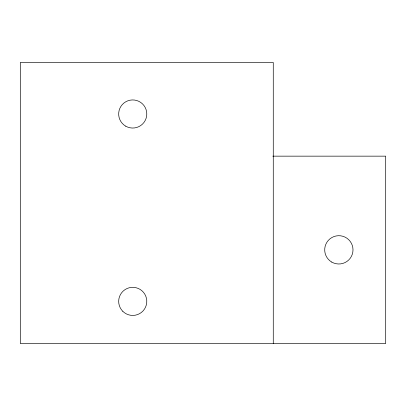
<?xml version="1.0" encoding="UTF-8"?>
<svg xmlns="http://www.w3.org/2000/svg" width="406" height="406" viewBox="0 0 406 406"><rect width="100%" height="100%" fill="white"/><g stroke="black" fill="none" stroke-linecap="round" stroke-linejoin="round"><path stroke-width="0.61" d="M272.796 156.153L385.7 156.153L385.7 343.537L20.3 343.537L20.3 62.463L273.268 62.463L273.268 343.537M331.778 262.098A14.149 14.149 0 0 0 353.002 249.847A14.149 14.149 0 0 0 331.778 237.591A14.149 14.149 0 0 0 331.778 262.098M125.703 126.164A14.053 14.053 0 0 0 146.784 113.995A14.053 14.053 0 0 0 125.703 101.82A14.053 14.053 0 0 0 125.703 126.164M122.795 311.316A14.053 14.053 0 0 0 146.307 305.013A14.053 14.053 0 0 0 129.093 287.803A14.053 14.053 0 0 0 122.795 311.316"/></g></svg>
